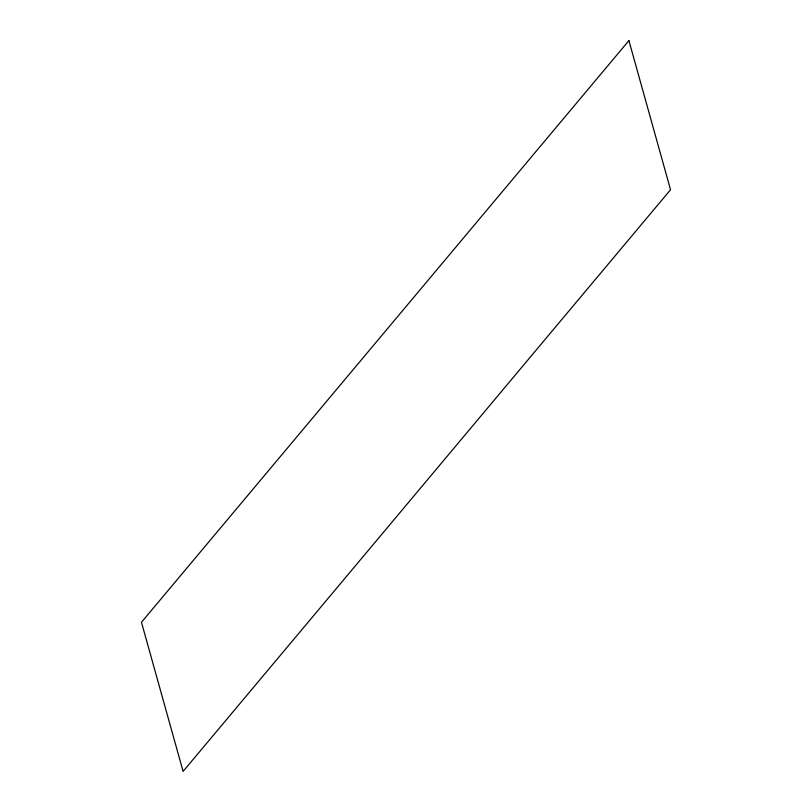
<?xml version="1.0" encoding="UTF-8"?>
<svg xmlns="http://www.w3.org/2000/svg" width="812" height="812" viewBox="0 0 812 812"><rect width="100%" height="100%" fill="white"/><g stroke="black" fill="none" stroke-linecap="round" stroke-linejoin="round"><path stroke-width="1.22" d="M628.904 40.6L141.461 622.266L183.096 771.4L670.539 189.734L628.904 40.6"/></g></svg>
